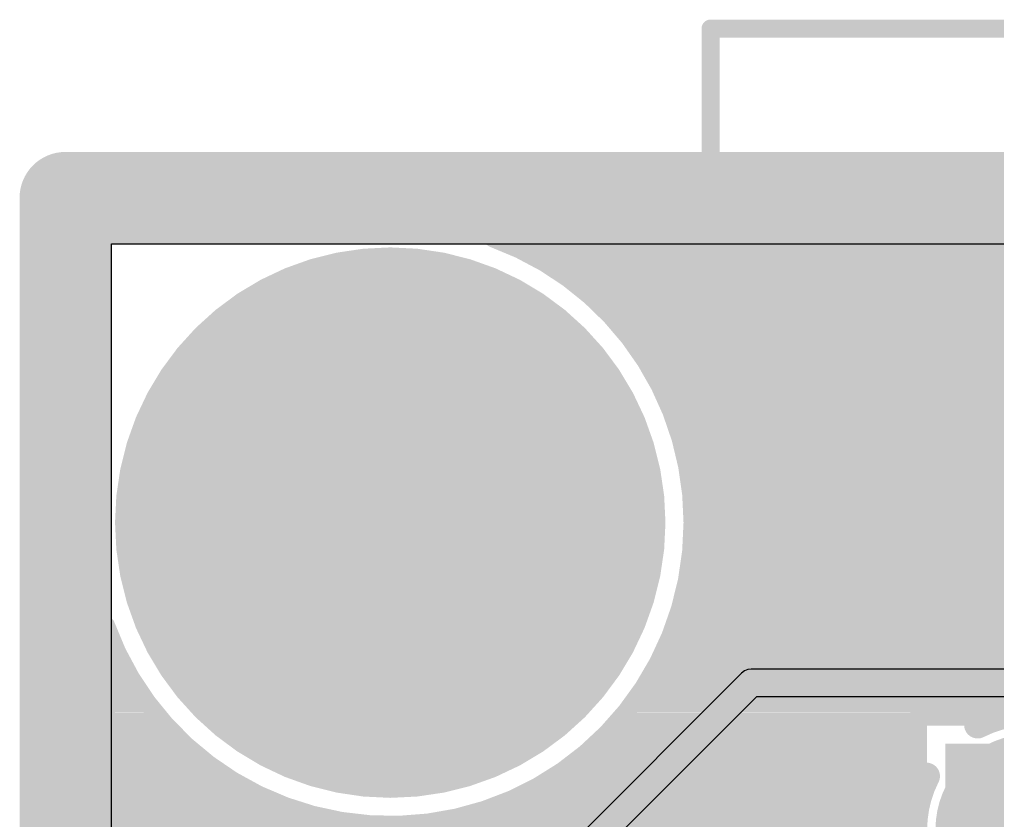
# Model space of a CAD drawing. Header units: millimetres. Extents: x 0.11 to 5.67, y 0.55 to 4.24.
# Drawn here: x 0.6828 to 1.1094, y 3.8927 to 4.2421 of the extents above; entities that cross this region are included whole.
import ezdxf

# ---------------------------------------------------------------- set-up
doc = ezdxf.new("R2010")
doc.units = ezdxf.units.MM
doc.header["$MEASUREMENT"] = 0
for name, color, linetype in [('BottomLayer', 5, 'Continuous'), ('BottomSolder', 6, 'Continuous'), ('InternalPlane1', 76, 'Continuous'), ('InternalPlane2', 16, 'Continuous'), ('KeepOutLayer', 6, 'Continuous'), ('MultiLayer', 9, 'Continuous'), ('PadHoleLayer', 156, 'Continuous'), ('TopLayer', 1, 'Continuous'), ('TopOverlay', 2, 'Continuous'), ('TopSolder', 216, 'Continuous')]:
    doc.layers.add(name, color=color, linetype=linetype)

# ---------------------------------------------------------------- blocks, each defined once
blk = doc.blocks.new('MIF2X01PRP_41')
at = {"layer": 'BottomLayer'}
for points, const_width in [([(-0.01772, 0.11811, 1), (0.01772, 0.11811, 1)], 0.03543), ([(-0.02953, -0.17008, 1), (0.02953, -0.17008, 1)], 0.05906)]:
    blk.add_lwpolyline(points, format="xyb", close=True, dxfattribs=dict(at, const_width=const_width))
blk.add_solid([(-0.03543, -0.03543), (0.03543, -0.03543), (-0.03543, 0.03543), (0.03543, 0.03543)], dxfattribs=at)
at = {"layer": 'BottomSolder'}
for points, const_width in [([(-0.0187, 0.11811, 1), (0.0187, 0.11811, 1)], 0.0374), ([(-0.03051, -0.17008, 1), (0.03051, -0.17008, 1)], 0.06102)]:
    blk.add_lwpolyline(points, format="xyb", close=True, dxfattribs=dict(at, const_width=const_width))
blk.add_solid([(-0.0374, -0.0374), (0.0374, -0.0374), (-0.0374, 0.0374), (0.0374, 0.0374)], dxfattribs=at)
at = {"layer": 'InternalPlane1'}
for points, const_width in [([(-0.02083, 0.11811, 1), (0.02083, 0.11811, 1)], 0.04165), ([(-0.02083, 0, 1), (0.02083, 0, 1)], 0.04165), ([(-0.03953, -0.17008, 1), (0.03953, -0.17008, 1)], 0.07906)]:
    blk.add_lwpolyline(points, format="xyb", close=True, dxfattribs=dict(at, const_width=const_width))
at = {"layer": 'InternalPlane2', "const_width": 0.01181}
for points in [[(-0.02324, 0.16371, -0.240079), (0.02324, 0.16371)], [(-0.0456, 0.09487, -0.240079), (-0.0456, 0.14135)], [(0.0456, 0.14135, -0.240079), (0.0456, 0.09487)], [(0.02324, 0.07251, -0.240079), (-0.02324, 0.07251)], [(-0.02324, 0.0456, -0.240079), (0.02324, 0.0456)], [(-0.0456, -0.02324, -0.240079), (-0.0456, 0.02324)], [(0.0456, 0.02324, -0.240079), (0.0456, -0.02324)], [(0.02324, -0.0456, -0.240079), (-0.02324, -0.0456)]]:
    blk.add_lwpolyline(points, format="xyb", dxfattribs=at)
at = {"layer": 'InternalPlane2'}
for points, const_width in [([(-0.02619, 0.16371, 1), (-0.02028, 0.16371, 1)], 0.00591), ([(0.02028, 0.16371, 1), (0.02619, 0.16371, 1)], 0.00591), ([(-0.04856, 0.14135, 1), (-0.04265, 0.14135, 1)], 0.00591), ([(0.04265, 0.14135, 1), (0.04856, 0.14135, 1)], 0.00591), ([(-0.04856, 0.09487, 1), (-0.04265, 0.09487, 1)], 0.00591), ([(0.04265, 0.09487, 1), (0.04856, 0.09487, 1)], 0.00591), ([(-0.02619, 0.07251, 1), (-0.02028, 0.07251, 1)], 0.00591), ([(0.02028, 0.07251, 1), (0.02619, 0.07251, 1)], 0.00591), ([(-0.02619, 0.0456, 1), (-0.02028, 0.0456, 1)], 0.00591), ([(0.02028, 0.0456, 1), (0.02619, 0.0456, 1)], 0.00591), ([(-0.04856, 0.02324, 1), (-0.04265, 0.02324, 1)], 0.00591), ([(0.04265, 0.02324, 1), (0.04856, 0.02324, 1)], 0.00591), ([(-0.04856, -0.02324, 1), (-0.04265, -0.02324, 1)], 0.00591), ([(0.04265, -0.02324, 1), (0.04856, -0.02324, 1)], 0.00591), ([(-0.02619, -0.0456, 1), (-0.02028, -0.0456, 1)], 0.00591), ([(0.02028, -0.0456, 1), (0.02619, -0.0456, 1)], 0.00591), ([(-0.03953, -0.17008, 1), (0.03953, -0.17008, 1)], 0.07906)]:
    blk.add_lwpolyline(points, format="xyb", close=True, dxfattribs=dict(at, const_width=const_width))
at = {"layer": 'MultiLayer'}
for points, const_width in [([(-0.01772, 0.11811, 1), (0.01772, 0.11811, 1)], 0.03543), ([(-0.02953, -0.17008, 1), (0.02953, -0.17008, 1)], 0.05906)]:
    blk.add_lwpolyline(points, format="xyb", close=True, dxfattribs=dict(at, const_width=const_width))
blk.add_solid([(-0.03543, -0.03543), (0.03543, -0.03543), (-0.03543, 0.03543), (0.03543, 0.03543)], dxfattribs=at)
at = {"layer": 'PadHoleLayer'}
for points, const_width in [([(-0.01083, 0.11811, 1), (0.01083, 0.11811, 1)], 0.02165), ([(-0.01083, 0, 1), (0.01083, 0, 1)], 0.02165), ([(-0.02953, -0.17008, 1), (0.02953, -0.17008, 1)], 0.05906)]:
    blk.add_lwpolyline(points, format="xyb", close=True, dxfattribs=dict(at, const_width=const_width))
at = {"layer": 'TopLayer'}
for points, const_width in [([(-0.01772, 0.11811, 1), (0.01772, 0.11811, 1)], 0.03543), ([(-0.02953, -0.17008, 1), (0.02953, -0.17008, 1)], 0.05906)]:
    blk.add_lwpolyline(points, format="xyb", close=True, dxfattribs=dict(at, const_width=const_width))
blk.add_solid([(-0.03543, -0.03543), (0.03543, -0.03543), (-0.03543, 0.03543), (0.03543, 0.03543)], dxfattribs=at)
at = {"layer": 'TopOverlay', "const_width": 0.00787}
for points in [[(-0.14173, 0.04429), (-0.14173, -0.34941)], [(-0.04823, 0.04429), (-0.14173, 0.04429)], [(0.05955, 0.04429), (0.04429, 0.04429)], [(0.13976, -0.03593), (0.05955, 0.04429)], [(0.13976, -0.03593), (0.13976, -0.34941)], [(0.13976, -0.34941), (-0.14173, -0.34941)]]:
    blk.add_lwpolyline(points, dxfattribs=at)
at = {"layer": 'TopOverlay', "const_width": 0.00394}
for points in [[(-0.1437, 0.04429, 1), (-0.13976, 0.04429, 1)], [(-0.1437, 0.04429, 1), (-0.13976, 0.04429, 1)], [(-0.0502, 0.04429, 1), (-0.04626, 0.04429, 1)], [(0.04232, 0.04429, 1), (0.04626, 0.04429, 1)], [(0.05758, 0.04429, 1), (0.06152, 0.04429, 1)], [(0.05758, 0.04429, 1), (0.06152, 0.04429, 1)], [(0.1378, -0.03593, 1), (0.14173, -0.03593, 1)], [(0.1378, -0.03593, 1), (0.14173, -0.03593, 1)], [(-0.1437, -0.34941, 1), (-0.13976, -0.34941, 1)], [(-0.1437, -0.34941, 1), (-0.13976, -0.34941, 1)], [(0.1378, -0.34941, 1), (0.14173, -0.34941, 1)], [(0.1378, -0.34941, 1), (0.14173, -0.34941, 1)]]:
    blk.add_lwpolyline(points, format="xyb", close=True, dxfattribs=at)
at = {"layer": 'TopSolder'}
for points, const_width in [([(-0.0187, 0.11811, 1), (0.0187, 0.11811, 1)], 0.0374), ([(-0.03051, -0.17008, 1), (0.03051, -0.17008, 1)], 0.06102)]:
    blk.add_lwpolyline(points, format="xyb", close=True, dxfattribs=dict(at, const_width=const_width))
blk.add_solid([(-0.0374, -0.0374), (0.0374, -0.0374), (-0.0374, 0.0374), (0.0374, 0.0374)], dxfattribs=at)

msp = doc.modelspace()

# ---------------------------------------------------------------- linework, layer by layer
at = {"layer": 'BottomLayer', "const_width": 0.00787}
for points in [[(0.88938, 4.14665), (5.24054, 4.14665)], [(0.9032, 4.14074), (5.22672, 4.14074)], [(0.91691, 4.13286), (4.90686, 4.13286)], [(0.92767, 4.12499), (1.0935, 4.12499)], [(0.93651, 4.11712), (1.0803, 4.11712)], [(0.94396, 4.10924), (1.07142, 4.10924)], [(0.9503, 4.10137), (1.06487, 4.10137)], [(0.95573, 4.09349), (1.05994, 4.09349)], [(0.96037, 4.08562), (1.05628, 4.08562)], [(0.96431, 4.07775), (1.05367, 4.07775)], [(0.96763, 4.06987), (1.05202, 4.06987)], [(0.97037, 4.062), (1.05125, 4.062)], [(0.97256, 4.05412), (1.05134, 4.05412)], [(0.97425, 4.04625), (1.05228, 4.04625)], [(0.97544, 4.03838), (1.05412, 4.03838)], [(0.97614, 4.0305), (1.05693, 4.0305)], [(0.97638, 4.02263), (1.06083, 4.02263)], [(0.97614, 4.01475), (1.06605, 4.01475)], [(0.97543, 4.00688), (1.07299, 4.00688)], [(0.97424, 3.99901), (1.08251, 3.99901)], [(0.97256, 3.99113), (1.09722, 3.99113)], [(0.97036, 3.98326), (2.50512, 3.98326)], [(0.72047, 2.49311), (0.72047, 3.97775)], [(0.96762, 3.97538), (2.504, 3.97538)], [(0.72047, 3.96751), (0.72467, 3.96751)], [(0.9643, 3.96751), (2.50427, 3.96751)], [(0.72047, 3.95964), (0.72862, 3.95964)], [(0.96036, 3.95964), (2.50595, 3.95964)], [(0.72047, 3.95176), (0.73326, 3.95176)], [(0.95572, 3.95176), (2.50921, 3.95176)], [(0.72047, 3.94389), (0.73869, 3.94389)], [(0.95029, 3.94389), (2.51451, 3.94389)], [(0.72047, 3.93601), (0.74503, 3.93601)], [(0.94394, 3.93601), (1.0748, 3.93601)], [(1.0748, 3.93799), (1.17323, 3.93799)], [(1.0748, 3.83957), (1.0748, 3.93799)], [(0.72047, 3.92814), (0.75248, 3.92814)], [(0.93649, 3.92814), (1.0748, 3.92814)], [(0.72047, 3.92027), (0.76133, 3.92027)], [(0.92764, 3.92027), (1.0748, 3.92027)], [(0.72047, 3.91239), (0.77209, 3.91239)], [(0.91688, 3.91239), (1.0748, 3.91239)], [(0.72047, 3.90452), (0.78581, 3.90452)], [(0.90316, 3.90452), (1.0748, 3.90452)], [(0.72047, 3.89664), (0.80549, 3.89664)], [(0.88348, 3.89664), (1.0748, 3.89664)], [(0.72047, 3.88877), (1.0748, 3.88877)]]:
    msp.add_lwpolyline(points, dxfattribs=at)
at = {"layer": 'BottomLayer'}
for points, const_width in [([(0.88741, 4.14665, 1), (0.89135, 4.14665, 1)], 0.00394), ([(0.88741, 4.14665, 1), (0.89135, 4.14665, 1)], 0.00394), ([(0.90123, 4.14074, 1), (0.90517, 4.14074, 1)], 0.00394), ([(0.78543, 4.02264, 1), (0.90354, 4.02264, 1)], 0.11811), ([(0.91494, 4.13286, 1), (0.91888, 4.13286, 1)], 0.00394), ([(1.19685, 4.05886, 1), (1.05118, 4.05886, 1)], 0.00787), ([(1.19685, 4.05886, 1), (1.05118, 4.05886, 1)], 0.00787), ([(0.9257, 4.12499, 1), (0.92964, 4.12499, 1)], 0.00394), ([(1.09153, 4.12499, 1), (1.09546, 4.12499, 1)], 0.00394), ([(0.93455, 4.11712, 1), (0.93848, 4.11712, 1)], 0.00394), ([(1.07833, 4.11712, 1), (1.08227, 4.11712, 1)], 0.00394), ([(0.94199, 4.10924, 1), (0.94593, 4.10924, 1)], 0.00394), ([(1.06945, 4.10924, 1), (1.07339, 4.10924, 1)], 0.00394), ([(0.94833, 4.10137, 1), (0.95227, 4.10137, 1)], 0.00394), ([(1.0629, 4.10137, 1), (1.06684, 4.10137, 1)], 0.00394), ([(0.95376, 4.09349, 1), (0.9577, 4.09349, 1)], 0.00394), ([(1.05798, 4.09349, 1), (1.06191, 4.09349, 1)], 0.00394), ([(0.9584, 4.08562, 1), (0.96234, 4.08562, 1)], 0.00394), ([(1.05431, 4.08562, 1), (1.05824, 4.08562, 1)], 0.00394), ([(0.96234, 4.07775, 1), (0.96628, 4.07775, 1)], 0.00394), ([(1.0517, 4.07775, 1), (1.05564, 4.07775, 1)], 0.00394), ([(0.96566, 4.06987, 1), (0.9696, 4.06987, 1)], 0.00394), ([(1.05005, 4.06987, 1), (1.05399, 4.06987, 1)], 0.00394), ([(0.9684, 4.062, 1), (0.97234, 4.062, 1)], 0.00394), ([(1.04921, 4.05886, 1), (1.05315, 4.05886, 1)], 0.00394), ([(1.04921, 4.05886, 1), (1.05315, 4.05886, 1)], 0.00394), ([(1.04928, 4.062, 1), (1.05322, 4.062, 1)], 0.00394), ([(0.9706, 4.05412, 1), (0.97453, 4.05412, 1)], 0.00394), ([(1.04937, 4.05412, 1), (1.0533, 4.05412, 1)], 0.00394), ([(0.97228, 4.04625, 1), (0.97622, 4.04625, 1)], 0.00394), ([(1.05031, 4.04625, 1), (1.05425, 4.04625, 1)], 0.00394), ([(0.97347, 4.03838, 1), (0.9774, 4.03838, 1)], 0.00394), ([(1.05215, 4.03838, 1), (1.05609, 4.03838, 1)], 0.00394), ([(0.97417, 4.0305, 1), (0.97811, 4.0305, 1)], 0.00394), ([(1.05496, 4.0305, 1), (1.0589, 4.0305, 1)], 0.00394), ([(0.97441, 4.02263, 1), (0.97835, 4.02263, 1)], 0.00394), ([(0.97441, 4.02264, 1), (0.97835, 4.02264, 1)], 0.00394), ([(0.97441, 4.02264, 1), (0.97835, 4.02264, 1)], 0.00394), ([(1.05886, 4.02263, 1), (1.0628, 4.02263, 1)], 0.00394), ([(0.97417, 4.01475, 1), (0.97811, 4.01475, 1)], 0.00394), ([(1.06408, 4.01475, 1), (1.06802, 4.01475, 1)], 0.00394), ([(0.97346, 4.00688, 1), (0.9774, 4.00688, 1)], 0.00394), ([(1.07103, 4.00688, 1), (1.07496, 4.00688, 1)], 0.00394), ([(0.97228, 3.99901, 1), (0.97621, 3.99901, 1)], 0.00394), ([(1.08054, 3.99901, 1), (1.08448, 3.99901, 1)], 0.00394), ([(0.97059, 3.99113, 1), (0.97453, 3.99113, 1)], 0.00394), ([(1.09525, 3.99113, 1), (1.09919, 3.99113, 1)], 0.00394), ([(0.96839, 3.98326, 1), (0.97233, 3.98326, 1)], 0.00394), ([(0.7185, 3.97775, 1), (0.72244, 3.97775, 1)], 0.00394), ([(0.7185, 3.97775, 1), (0.72244, 3.97775, 1)], 0.00394), ([(0.96565, 3.97538, 1), (0.96959, 3.97538, 1)], 0.00394), ([(0.7185, 3.96751, 1), (0.72244, 3.96751, 1)], 0.00394), ([(0.7227, 3.96751, 1), (0.72664, 3.96751, 1)], 0.00394), ([(0.96234, 3.96751, 1), (0.96627, 3.96751, 1)], 0.00394), ([(0.7185, 3.95964, 1), (0.72244, 3.95964, 1)], 0.00394), ([(0.72665, 3.95964, 1), (0.73059, 3.95964, 1)], 0.00394), ([(0.95839, 3.95964, 1), (0.96233, 3.95964, 1)], 0.00394), ([(0.7185, 3.95176, 1), (0.72244, 3.95176, 1)], 0.00394), ([(0.73129, 3.95176, 1), (0.73523, 3.95176, 1)], 0.00394), ([(0.95375, 3.95176, 1), (0.95768, 3.95176, 1)], 0.00394), ([(0.7185, 3.94389, 1), (0.72244, 3.94389, 1)], 0.00394), ([(0.73672, 3.94389, 1), (0.74066, 3.94389, 1)], 0.00394), ([(0.94832, 3.94389, 1), (0.95226, 3.94389, 1)], 0.00394), ([(0.7185, 3.93601, 1), (0.72244, 3.93601, 1)], 0.00394), ([(0.74306, 3.93601, 1), (0.747, 3.93601, 1)], 0.00394), ([(0.94197, 3.93601, 1), (0.94591, 3.93601, 1)], 0.00394), ([(1.07283, 3.93799, 1), (1.07677, 3.93799, 1)], 0.00394), ([(1.07283, 3.93799, 1), (1.07677, 3.93799, 1)], 0.00394), ([(1.07283, 3.93601, 1), (1.07677, 3.93601, 1)], 0.00394), ([(0.7185, 3.92814, 1), (0.72244, 3.92814, 1)], 0.00394), ([(0.75051, 3.92814, 1), (0.75445, 3.92814, 1)], 0.00394), ([(0.93453, 3.92814, 1), (0.93846, 3.92814, 1)], 0.00394), ([(1.07283, 3.92814, 1), (1.07677, 3.92814, 1)], 0.00394), ([(0.7185, 3.92027, 1), (0.72244, 3.92027, 1)], 0.00394), ([(0.75936, 3.92027, 1), (0.7633, 3.92027, 1)], 0.00394), ([(0.92568, 3.92027, 1), (0.92961, 3.92027, 1)], 0.00394), ([(1.07283, 3.92027, 1), (1.07677, 3.92027, 1)], 0.00394), ([(0.7185, 3.91239, 1), (0.72244, 3.91239, 1)], 0.00394), ([(0.77013, 3.91239, 1), (0.77406, 3.91239, 1)], 0.00394), ([(0.91491, 3.91239, 1), (0.91885, 3.91239, 1)], 0.00394), ([(1.07283, 3.91239, 1), (1.07677, 3.91239, 1)], 0.00394), ([(0.7185, 3.90452, 1), (0.72244, 3.90452, 1)], 0.00394), ([(0.78385, 3.90452, 1), (0.78778, 3.90452, 1)], 0.00394), ([(0.90119, 3.90452, 1), (0.90513, 3.90452, 1)], 0.00394), ([(1.07283, 3.90452, 1), (1.07677, 3.90452, 1)], 0.00394), ([(0.7185, 3.89664, 1), (0.72244, 3.89664, 1)], 0.00394), ([(0.80353, 3.89664, 1), (0.80746, 3.89664, 1)], 0.00394), ([(0.88151, 3.89664, 1), (0.88545, 3.89664, 1)], 0.00394), ([(1.07283, 3.89664, 1), (1.07677, 3.89664, 1)], 0.00394)]:
    msp.add_lwpolyline(points, format="xyb", close=True, dxfattribs=dict(at, const_width=const_width))
at = {"layer": 'BottomLayer', "const_width": 0.00787}
for points in [[(0.88938, 4.14665, -0.315787), (0.97638, 4.02264)], [(0.97638, 4.02264, -0.839857), (0.72047, 3.97775)]]:
    msp.add_lwpolyline(points, format="xyb", dxfattribs=at)
at = {"layer": 'BottomSolder', "const_width": 0.12008}
msp.add_lwpolyline([(0.78445, 4.02264, 1), (0.90453, 4.02264, 1)], format="xyb", close=True, dxfattribs=at)
at = {"layer": 'InternalPlane1'}
for p, q in [((0.72285, 0.64116), (0.72285, 4.14427)), ((0.72285, 4.14427), (5.40707, 4.14427))]:
    msp.add_line(p, q, dxfattribs=at)
at = {"layer": 'InternalPlane1', "const_width": 0.04}
for points in [[(0.70276, 0.62106), (0.70276, 4.16437)], [(0.70276, 4.16437), (5.42717, 4.16437)]]:
    msp.add_lwpolyline(points, dxfattribs=at)
at = {"layer": 'InternalPlane1'}
for points, const_width in [([(0.69276, 4.16437, 1), (0.71276, 4.16437, 1)], 0.02), ([(0.69276, 4.16437, 1), (0.71276, 4.16437, 1)], 0.02), ([(0.80496, 4.02264, 1), (0.88402, 4.02264, 1)], 0.07906)]:
    msp.add_lwpolyline(points, format="xyb", close=True, dxfattribs=dict(at, const_width=const_width))
at = {"layer": 'InternalPlane2'}
for p, q in [((0.72285, 2.1467), (0.72285, 4.14427)), ((0.72285, 4.14427), (5.40707, 4.14427)), ((0.99776, 3.95697), (0.79106, 3.75027)), ((0.99899, 3.95791), (0.99776, 3.95697)), ((1.00043, 3.95851), (0.99899, 3.95791)), ((1.00197, 3.95871), (1.00043, 3.95851)), ((2.27756, 3.95871), (1.00197, 3.95871)), ((0.80123, 3.7436), (1.00444, 3.9468)), ((1.00444, 3.9468), (1.21058, 3.9468))]:
    msp.add_line(p, q, dxfattribs=at)
for points, const_width in [([(0.70276, 0.62106), (0.70276, 4.16437)], 0.04), ([(0.70276, 4.16437), (5.42717, 4.16437)], 0.04), ([(0.79528, 3.74606), (1.00197, 3.95276)], 0.01181), ([(1.00197, 3.95276), (1.21654, 3.95276)], 0.01181)]:
    msp.add_lwpolyline(points, dxfattribs=dict(at, const_width=const_width))
for points, const_width in [([(0.69276, 4.16437, 1), (0.71276, 4.16437, 1)], 0.02), ([(0.69276, 4.16437, 1), (0.71276, 4.16437, 1)], 0.02), ([(0.80496, 4.02264, 1), (0.88402, 4.02264, 1)], 0.07906), ([(0.99902, 3.95276, 1), (1.00492, 3.95276, 1)], 0.00591), ([(0.99902, 3.95276, 1), (1.00492, 3.95276, 1)], 0.00591)]:
    msp.add_lwpolyline(points, format="xyb", close=True, dxfattribs=dict(at, const_width=const_width))
at = {"layer": 'KeepOutLayer', "const_width": 0.00787}
for points in [[(0.70276, 0.62106), (0.70276, 4.16437)], [(0.70276, 4.16437), (5.42717, 4.16437)]]:
    msp.add_lwpolyline(points, dxfattribs=at)
at = {"layer": 'KeepOutLayer', "const_width": 0.00394}
msp.add_lwpolyline([(0.70079, 4.16437, 1), (0.70472, 4.16437, 1)], format="xyb", close=True, dxfattribs=at)
msp.add_lwpolyline([(0.70079, 4.16437, 1), (0.70472, 4.16437, 1)], format="xyb", close=True, dxfattribs=at)
at = {"layer": 'MultiLayer', "const_width": 0.11811}
msp.add_lwpolyline([(0.78543, 4.02264, 1), (0.90354, 4.02264, 1)], format="xyb", close=True, dxfattribs=at)
at = {"layer": 'PadHoleLayer', "const_width": 0.05906}
msp.add_lwpolyline([(0.81496, 4.02264, 1), (0.87402, 4.02264, 1)], format="xyb", close=True, dxfattribs=at)
at = {"layer": 'TopLayer', "const_width": 0.00787}
for points in [[(0.88938, 4.14665), (1.27756, 4.14665)], [(0.9032, 4.14074), (1.27756, 4.14074)], [(0.91691, 4.13286), (1.27756, 4.13286)], [(0.92767, 4.12499), (1.0935, 4.12499)], [(0.93651, 4.11712), (1.0803, 4.11712)], [(0.94396, 4.10924), (1.07142, 4.10924)], [(0.9503, 4.10137), (1.06487, 4.10137)], [(0.95573, 4.09349), (1.05994, 4.09349)], [(0.96037, 4.08562), (1.05628, 4.08562)], [(0.96431, 4.07775), (1.05367, 4.07775)], [(0.96763, 4.06987), (1.05202, 4.06987)], [(0.97037, 4.062), (1.05125, 4.062)], [(0.97256, 4.05412), (1.05134, 4.05412)], [(0.97425, 4.04625), (1.05228, 4.04625)], [(0.97544, 4.03838), (1.05412, 4.03838)], [(0.97614, 4.0305), (1.05693, 4.0305)], [(0.97638, 4.02263), (1.06083, 4.02263)], [(0.97614, 4.01475), (1.06605, 4.01475)], [(0.97543, 4.00688), (1.07299, 4.00688)], [(0.97424, 3.99901), (1.08251, 3.99901)], [(0.97256, 3.99113), (1.09722, 3.99113)], [(0.97036, 3.98326), (1.27756, 3.98326)], [(0.72047, 3.37697), (0.72047, 3.97775)], [(0.96762, 3.97538), (1.27756, 3.97538)], [(0.72047, 3.96751), (0.72467, 3.96751)], [(0.9643, 3.96751), (1.27756, 3.96751)], [(0.72047, 3.95964), (0.72862, 3.95964)], [(0.96036, 3.95964), (1.27756, 3.95964)], [(0.72047, 3.95176), (0.73326, 3.95176)], [(0.95572, 3.95176), (1.27756, 3.95176)], [(0.72047, 3.94389), (0.73869, 3.94389)], [(0.95029, 3.94389), (1.27756, 3.94389)], [(0.72047, 3.93601), (0.74503, 3.93601)], [(0.94394, 3.93601), (1.0748, 3.93601)], [(1.0748, 3.93799), (1.17323, 3.93799)], [(1.0748, 3.83957), (1.0748, 3.93799)], [(0.72047, 3.92814), (0.75248, 3.92814)], [(0.93649, 3.92814), (1.0748, 3.92814)], [(0.72047, 3.92027), (0.76133, 3.92027)], [(0.92764, 3.92027), (1.0748, 3.92027)], [(0.72047, 3.91239), (0.77209, 3.91239)], [(0.91688, 3.91239), (1.0748, 3.91239)], [(0.72047, 3.90452), (0.78581, 3.90452)], [(0.90316, 3.90452), (1.0748, 3.90452)], [(0.72047, 3.89664), (0.80549, 3.89664)], [(0.88348, 3.89664), (1.0748, 3.89664)], [(0.72047, 3.88877), (1.0748, 3.88877)]]:
    msp.add_lwpolyline(points, dxfattribs=at)
at = {"layer": 'TopLayer'}
for points, const_width in [([(0.88741, 4.14665, 1), (0.89135, 4.14665, 1)], 0.00394), ([(0.88741, 4.14665, 1), (0.89135, 4.14665, 1)], 0.00394), ([(0.90123, 4.14074, 1), (0.90517, 4.14074, 1)], 0.00394), ([(0.78543, 4.02264, 1), (0.90354, 4.02264, 1)], 0.11811), ([(0.91494, 4.13286, 1), (0.91888, 4.13286, 1)], 0.00394), ([(1.19685, 4.05886, 1), (1.05118, 4.05886, 1)], 0.00787), ([(1.19685, 4.05886, 1), (1.05118, 4.05886, 1)], 0.00787), ([(0.9257, 4.12499, 1), (0.92964, 4.12499, 1)], 0.00394), ([(1.09153, 4.12499, 1), (1.09546, 4.12499, 1)], 0.00394), ([(0.93455, 4.11712, 1), (0.93848, 4.11712, 1)], 0.00394), ([(1.07833, 4.11712, 1), (1.08227, 4.11712, 1)], 0.00394), ([(0.94199, 4.10924, 1), (0.94593, 4.10924, 1)], 0.00394), ([(1.06945, 4.10924, 1), (1.07339, 4.10924, 1)], 0.00394), ([(0.94833, 4.10137, 1), (0.95227, 4.10137, 1)], 0.00394), ([(1.0629, 4.10137, 1), (1.06684, 4.10137, 1)], 0.00394), ([(0.95376, 4.09349, 1), (0.9577, 4.09349, 1)], 0.00394), ([(1.05798, 4.09349, 1), (1.06191, 4.09349, 1)], 0.00394), ([(0.9584, 4.08562, 1), (0.96234, 4.08562, 1)], 0.00394), ([(1.05431, 4.08562, 1), (1.05824, 4.08562, 1)], 0.00394), ([(0.96234, 4.07775, 1), (0.96628, 4.07775, 1)], 0.00394), ([(1.0517, 4.07775, 1), (1.05564, 4.07775, 1)], 0.00394), ([(0.96566, 4.06987, 1), (0.9696, 4.06987, 1)], 0.00394), ([(1.05005, 4.06987, 1), (1.05399, 4.06987, 1)], 0.00394), ([(0.9684, 4.062, 1), (0.97234, 4.062, 1)], 0.00394), ([(1.04921, 4.05886, 1), (1.05315, 4.05886, 1)], 0.00394), ([(1.04921, 4.05886, 1), (1.05315, 4.05886, 1)], 0.00394), ([(1.04928, 4.062, 1), (1.05322, 4.062, 1)], 0.00394), ([(0.9706, 4.05412, 1), (0.97453, 4.05412, 1)], 0.00394), ([(1.04937, 4.05412, 1), (1.0533, 4.05412, 1)], 0.00394), ([(0.97228, 4.04625, 1), (0.97622, 4.04625, 1)], 0.00394), ([(1.05031, 4.04625, 1), (1.05425, 4.04625, 1)], 0.00394), ([(0.97347, 4.03838, 1), (0.9774, 4.03838, 1)], 0.00394), ([(1.05215, 4.03838, 1), (1.05609, 4.03838, 1)], 0.00394), ([(0.97417, 4.0305, 1), (0.97811, 4.0305, 1)], 0.00394), ([(1.05496, 4.0305, 1), (1.0589, 4.0305, 1)], 0.00394), ([(0.97441, 4.02263, 1), (0.97835, 4.02263, 1)], 0.00394), ([(0.97441, 4.02264, 1), (0.97835, 4.02264, 1)], 0.00394), ([(0.97441, 4.02264, 1), (0.97835, 4.02264, 1)], 0.00394), ([(1.05886, 4.02263, 1), (1.0628, 4.02263, 1)], 0.00394), ([(0.97417, 4.01475, 1), (0.97811, 4.01475, 1)], 0.00394), ([(1.06408, 4.01475, 1), (1.06802, 4.01475, 1)], 0.00394), ([(0.97346, 4.00688, 1), (0.9774, 4.00688, 1)], 0.00394), ([(1.07103, 4.00688, 1), (1.07496, 4.00688, 1)], 0.00394), ([(0.97228, 3.99901, 1), (0.97621, 3.99901, 1)], 0.00394), ([(1.08054, 3.99901, 1), (1.08448, 3.99901, 1)], 0.00394), ([(0.97059, 3.99113, 1), (0.97453, 3.99113, 1)], 0.00394), ([(1.09525, 3.99113, 1), (1.09919, 3.99113, 1)], 0.00394), ([(0.96839, 3.98326, 1), (0.97233, 3.98326, 1)], 0.00394), ([(0.7185, 3.97775, 1), (0.72244, 3.97775, 1)], 0.00394), ([(0.7185, 3.97775, 1), (0.72244, 3.97775, 1)], 0.00394), ([(0.96565, 3.97538, 1), (0.96959, 3.97538, 1)], 0.00394), ([(0.7185, 3.96751, 1), (0.72244, 3.96751, 1)], 0.00394), ([(0.7227, 3.96751, 1), (0.72664, 3.96751, 1)], 0.00394), ([(0.96234, 3.96751, 1), (0.96627, 3.96751, 1)], 0.00394), ([(0.7185, 3.95964, 1), (0.72244, 3.95964, 1)], 0.00394), ([(0.72665, 3.95964, 1), (0.73059, 3.95964, 1)], 0.00394), ([(0.95839, 3.95964, 1), (0.96233, 3.95964, 1)], 0.00394), ([(0.7185, 3.95176, 1), (0.72244, 3.95176, 1)], 0.00394), ([(0.73129, 3.95176, 1), (0.73523, 3.95176, 1)], 0.00394), ([(0.95375, 3.95176, 1), (0.95768, 3.95176, 1)], 0.00394), ([(0.7185, 3.94389, 1), (0.72244, 3.94389, 1)], 0.00394), ([(0.73672, 3.94389, 1), (0.74066, 3.94389, 1)], 0.00394), ([(0.94832, 3.94389, 1), (0.95226, 3.94389, 1)], 0.00394), ([(0.7185, 3.93601, 1), (0.72244, 3.93601, 1)], 0.00394), ([(0.74306, 3.93601, 1), (0.747, 3.93601, 1)], 0.00394), ([(0.94197, 3.93601, 1), (0.94591, 3.93601, 1)], 0.00394), ([(1.07283, 3.93799, 1), (1.07677, 3.93799, 1)], 0.00394), ([(1.07283, 3.93799, 1), (1.07677, 3.93799, 1)], 0.00394), ([(1.07283, 3.93601, 1), (1.07677, 3.93601, 1)], 0.00394), ([(0.7185, 3.92814, 1), (0.72244, 3.92814, 1)], 0.00394), ([(0.75051, 3.92814, 1), (0.75445, 3.92814, 1)], 0.00394), ([(0.93453, 3.92814, 1), (0.93846, 3.92814, 1)], 0.00394), ([(1.07283, 3.92814, 1), (1.07677, 3.92814, 1)], 0.00394), ([(0.7185, 3.92027, 1), (0.72244, 3.92027, 1)], 0.00394), ([(0.75936, 3.92027, 1), (0.7633, 3.92027, 1)], 0.00394), ([(0.92568, 3.92027, 1), (0.92961, 3.92027, 1)], 0.00394), ([(1.07283, 3.92027, 1), (1.07677, 3.92027, 1)], 0.00394), ([(0.7185, 3.91239, 1), (0.72244, 3.91239, 1)], 0.00394), ([(0.77013, 3.91239, 1), (0.77406, 3.91239, 1)], 0.00394), ([(0.91491, 3.91239, 1), (0.91885, 3.91239, 1)], 0.00394), ([(1.07283, 3.91239, 1), (1.07677, 3.91239, 1)], 0.00394), ([(0.7185, 3.90452, 1), (0.72244, 3.90452, 1)], 0.00394), ([(0.78385, 3.90452, 1), (0.78778, 3.90452, 1)], 0.00394), ([(0.90119, 3.90452, 1), (0.90513, 3.90452, 1)], 0.00394), ([(1.07283, 3.90452, 1), (1.07677, 3.90452, 1)], 0.00394), ([(0.7185, 3.89664, 1), (0.72244, 3.89664, 1)], 0.00394), ([(0.80353, 3.89664, 1), (0.80746, 3.89664, 1)], 0.00394), ([(0.88151, 3.89664, 1), (0.88545, 3.89664, 1)], 0.00394), ([(1.07283, 3.89664, 1), (1.07677, 3.89664, 1)], 0.00394)]:
    msp.add_lwpolyline(points, format="xyb", close=True, dxfattribs=dict(at, const_width=const_width))
at = {"layer": 'TopLayer', "const_width": 0.00787}
for points in [[(0.88938, 4.14665, -0.315787), (0.97638, 4.02264)], [(0.97638, 4.02264, -0.839857), (0.72047, 3.97775)]]:
    msp.add_lwpolyline(points, format="xyb", dxfattribs=at)
at = {"layer": 'TopSolder', "const_width": 0.12008}
msp.add_lwpolyline([(0.78445, 4.02264, 1), (0.90453, 4.02264, 1)], format="xyb", close=True, dxfattribs=at)

# ---------------------------------------------------------------- block references
at = {"rotation": 180}
msp.add_blockref('MIF2X01PRP_41', (1.12402, 3.88878), dxfattribs=at)

doc.saveas('drawing.dxf')
